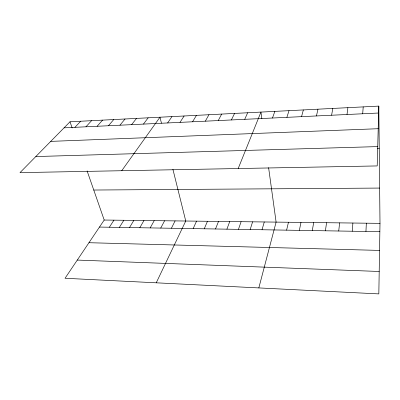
<?xml version="1.0" encoding="UTF-8"?>
<svg xmlns="http://www.w3.org/2000/svg" width="400" height="400" viewBox="0 0 400 400"><rect width="100%" height="100%" fill="white"/><g stroke="black" fill="none" stroke-linecap="round" stroke-linejoin="round"><path stroke-width="0.6" d="M378.81 106.1L377.205 165.93L20 172.63L70.01 121.785L378.81 106.1L380 223.355L378.83 293.9L65.045 278.27L104.2 220.04L87.1 170.9M365.945 231.46L366.35 223.19M362.685 113.77L363.215 106.895M352.235 231.235L352.895 223.025M338.725 231.01L339.635 222.87M347.01 114.51L347.88 107.67M325.41 230.795L326.565 222.71M312.29 230.575L313.68 222.555M331.605 115.235L332.8 108.44M299.36 230.365L300.98 222.405M316.455 115.95L317.96 109.19M286.61 230.155L288.455 222.255M258.83 287.92L276.105 222.105L268.6 167.635M301.55 116.65L303.36 109.935M262.02 229.75L264.28 221.96M286.895 117.34L289 110.66M250.155 229.555L252.615 221.82M238.45 229.36L241.1 221.685M272.475 118.02L274.86 111.38M226.9 229.17L229.74 221.545M215.505 228.98L218.525 221.415M238.185 168.54L260.95 112.085L261.86 118.68M204.26 228.795L207.46 221.28M244.735 119.325L247.655 112.76M193.16 228.615L196.535 221.15M156.245 282.81L185.75 221.02L172.895 169.265M231.39 119.955L234.56 113.425M171.4 228.255L175.1 220.89M218.25 120.575L221.665 114.08M160.73 228.08L164.59 220.765M150.19 227.905L154.21 220.64M205.31 121.18L208.955 114.725M139.79 227.735L143.955 220.515M192.565 121.785L196.44 115.365M129.52 227.565L133.835 220.395M119.38 227.4L123.835 220.275M180.01 122.375L184.105 115.99M109.365 227.235L113.955 220.155M167.64 122.955L171.945 116.605M121.73 170.725L159.965 117.215L161.45 123.185M143.445 124.095L148.16 117.815M131.61 124.655L136.515 118.405M119.945 125.2L125.04 118.99M108.45 125.745L113.725 119.565M97.115 126.275L102.565 120.13M85.94 126.805L91.565 120.69M74.925 127.32L80.71 121.24M64.06 127.835L378.625 113.02M50.735 141.38L378.205 128.71M35.81 156.555L377.725 146.6M377.38 148.415L379.24 148.365M93.76 190.035L379.64 188.07M104.2 220.04L380 223.355M99.475 227.07L379.86 231.69M88.955 242.71L379.55 250.415M77.28 260.07L379.2 271.48M70.01 121.785L72.16 127.965"/></g></svg>
